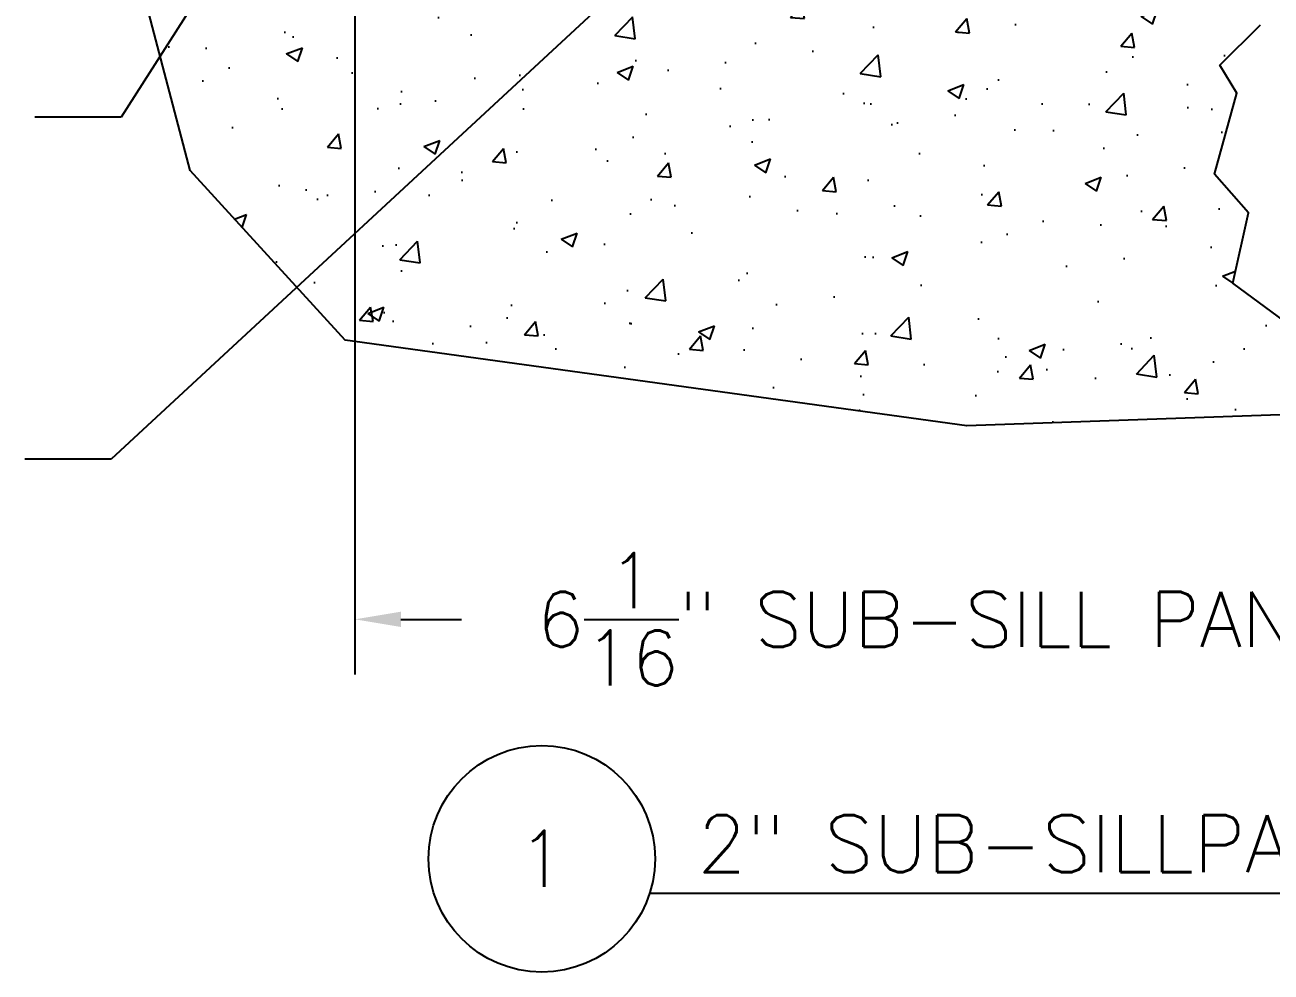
# Model space of a CAD drawing. Extents: x 0 to 79.8, y 0 to 38.2.
# Drawn here: x 54.21 to 59.63, y 23.93 to 28.05 of the extents above; entities that cross this region are included whole.
import ezdxf
from ezdxf.enums import TextEntityAlignment as Align

# ---------------------------------------------------------------- set-up
doc = ezdxf.new("R2010")
doc.units = 0
doc.header["$MEASUREMENT"] = 0
doc.layers.get('0').update_dxf_attribs({"linetype": 'CONTINUOUS'})
doc.layers.get('DEFPOINTS').update_dxf_attribs({"color": 1, "linetype": 'CONTINUOUS'})
for name, color, linetype in [('SILL-PAN', 7, 'CONTINUOUS'), ('TEXT', 7, 'CONTINUOUS'), ('TITLE-BLOCK', 7, 'CONTINUOUS'), ('WALL_COND', 7, 'CONTINUOUS')]:
    doc.layers.add(name, color=color, linetype=linetype)
doc.styles.add('ROMANS', font='romans')
doc.styles.get("Standard").update_dxf_attribs({"font": 'simplex.shx'})
doc.dimstyles.new('QUARTER', dxfattribs={"dimscale": 4, "dimtxt": 0.06, "dimasz": 0.05, "dimexe": 0.06, "dimexo": 0.032, "dimgap": 0.021, "dimtad": 0, "dimdec": 4, "dimzin": 4, "dimdsep": 46, "dimlunit": 5, "dimtxsty": 'ROMANS', "dimcen": 0.09, "dimadec": 0, "dimazin": 1, "dimtfac": 1, "dimtdec": 4, "dimtofl": 0, "dimtmove": 0, "dimatfit": 3, "dimfxl": 0, "dimtolj": 1, "dimtzin": 0, "dimarcsym": 0})
doc.dimstyles.get("Standard").update_dxf_attribs({"dimtxt": 0.18, "dimasz": 0.18, "dimexe": 0.18, "dimexo": 0.0625, "dimgap": 0.09, "dimtad": 0, "dimtih": 1, "dimtoh": 1, "dimdec": 4, "dimzin": 0, "dimdsep": 46, "dimtxsty": 'Standard', "dimcen": 0.09, "dimadec": 0, "dimazin": 0, "dimtfac": 1, "dimtdec": 4, "dimtofl": 0, "dimtmove": 0, "dimatfit": 3, "dimfxl": 0, "dimtolj": 1, "dimtzin": 0, "dimarcsym": 0})

# ---------------------------------------------------------------- blocks, each defined once
blk = doc.blocks.new('*D40')
at = {"color": 0, "lineweight": -2}
for p, q in [((55.6484, 28.3553), (55.6484, 25.2269)), ((61.7034, 28.3553), (61.7034, 25.2269)), ((55.8484, 25.4669), (56.1119, 25.4669)), ((61.5034, 25.4669), (61.2399, 25.4669))]:
    blk.add_line(p, q, dxfattribs=at)
at = {"color": 0}
for points in [[(55.8484, 25.5003), (55.8484, 25.4336), (55.6484, 25.4669)], [(61.5034, 25.5003), (61.5034, 25.4336), (61.7034, 25.4669)]]:
    blk.add_solid(points, dxfattribs=at)
at = {"layer": 'DEFPOINTS', "color": 0}
for p in [(55.6484, 28.4833), (61.7034, 28.4833), (61.7034, 25.4669)]:
    blk.add_point(p, dxfattribs=at)
at = {"color": 0, "insert": (58.6759, 25.4669), "char_height": 0.24, "attachment_point": 5, "style": 'ROMANS'}
blk.add_mtext('\\A1;6{\\H1x;\\S1/16;}" SUB-SILL PAN DEPTH', dxfattribs=at)

msp = doc.modelspace()

# ---------------------------------------------------------------- hatches: boundary and pattern name
at = {"layer": 'TITLE-BLOCK'}
h = msp.add_hatch(dxfattribs=at)
h.set_pattern_fill('AR-CONC', color=256, scale=0.1, style=0)
h.set_pattern_definition([(50, (129.89277, 29.8924), (0.71726, -0.062752), [0.075, -0.825]), (355, (129.8928, 29.8924), (-0.138751, 0.752192), [0.06, -0.66]), (100.4514, (129.95254, 29.88715), (0.5785094, 0.6894395), [0.06374, -0.701142]), (46.1842, (129.8928, 30.0924), (1.067241, -0.165519), [0.1125, -1.2375]), (96.6356, (129.9817, 30.0786), (0.934663, 0.974118), [0.09561, -1.051713]), (351.1842, (129.8928, 30.0924), (0.934662, 0.974119), [0.09, -0.99]), (21, (129.99277, 30.0424), (0.596907, -0.402619), [0.075, -0.825]), (326, (129.9928, 30.0424), (0.243315, 0.72515), [0.06, -0.66]), (71.4514, (130.0425, 30.0088), (0.8402226, 0.3225305), [0.06374, -0.701142]), (37.5, (129.89277, 29.89238), (0.01215986, 0.33289385), [0, -0.652, 0, -0.67, 0, -0.6625]), (7.5, (129.89277, 29.89238), (0.2630695, 0.3944117), [0, -0.382, 0, -0.637, 0, -0.2525]), (327.5, (129.66977, 29.89238), (0.5338224, -0.0225549), [0, -0.25, 0, -0.78, 0, -1.035]), (317.5, (129.56977, 29.8924), (0.5831862, 0.100105), [0, -0.325, 0, -0.518, 0, -0.735])])
h.paths.add_polyline_path([(55.1483984, 28.4532713), (55.1483984, 30.5107713), (54.7350867, 30.5107713), (54.5958658, 30.2490161), (54.5417479, 29.5213675), (54.5958658, 28.6968785), (54.9317014, 27.4170625), (55.6056512, 26.6804947), (58.3081921, 26.3075548), (61.7328076, 26.4277175), (62.4665269, 27.1734687), (62.7298172, 27.9876056), (62.8540838, 28.9347061), (62.8389926, 29.9403701), (62.8149303, 30.5107713), (62.2033984, 30.5107713), (62.2033984, 28.4532713), (61.6151484, 28.4532713), (61.6151484, 28.0495634), (61.7638124, 27.9008994), (61.6744094, 27.7246154), (61.797957, 27.5737564), (61.6553694, 27.4103271), (61.7786263, 27.2142114), (61.7040695, 26.8907602), (61.3631746, 26.9304495), (61.0136213, 26.7485084), (60.8296999, 26.8132129), (60.5152819, 26.725072), (60.2957368, 26.9092709), (59.6901308, 26.761273), (59.4635312, 26.9275632), (59.5315577, 27.2324835), (59.3840076, 27.4012114), (59.4805753, 27.7525575), (59.4065378, 27.8741007), (59.5526484, 28.0495634), (59.5526484, 28.4532713)])

# ---------------------------------------------------------------- linework, layer by layer
msp.add_circle((56.4601685, 24.4266234), 0.4921875)
at = {"layer": 'SILL-PAN'}
msp.add_lwpolyline([(61.5838984, 28.0495634), (61.7638124, 27.9008994), (61.6744094, 27.7246154), (61.797957, 27.5737564), (61.6553694, 27.4103271), (61.7786263, 27.2142114), (61.7040695, 26.8907602), (61.3631746, 26.9304495), (61.0136213, 26.7485084), (60.8296999, 26.8132129), (60.5152819, 26.725072), (60.2957368, 26.9092709), (59.6901308, 26.761273), (59.4635312, 26.9275632), (59.5315577, 27.2324835), (59.3840076, 27.4012114), (59.4805753, 27.7525575), (59.4065378, 27.8741007), (59.5838984, 28.0495634)], dxfattribs=at)
at = {"layer": 'TITLE-BLOCK'}
msp.add_line((56.928942, 24.2766234), (61.6194334, 24.2766234), dxfattribs=at)
at = {"layer": 'WALL_COND', "color": 7}
msp.add_lwpolyline([(61.2088984, 28.4532713), (62.2033984, 28.4532713), (62.2033984, 30.5107713), (62.8149303, 30.5107713), (62.8389926, 29.9403701), (62.8540838, 28.9347061), (62.7298172, 27.9876056), (62.4665269, 27.1734687), (61.7328076, 26.4277175), (58.3081921, 26.3075548), (55.6056512, 26.6804947), (54.9317014, 27.4170625), (54.5958658, 28.6968785), (54.5417479, 29.5213675), (54.5958658, 30.2490161), (54.7350867, 30.5107713), (55.1483984, 30.5107713), (55.1483984, 28.4532713), (59.9588984, 28.4532713)], dxfattribs=at)

# ---------------------------------------------------------------- texts
msp.add_attdef('1', text='', height=0.244125).set_placement((56.4601685, 24.4266234), align=Align.MIDDLE_CENTER)
at = {"layer": 'TEXT', "insert": (57.1364397, 24.4924167), "char_height": 0.248, "width": 5.41566832, "attachment_point": 4, "style": 'ROMANS'}
msp.add_mtext('2" SUB-SILLPAN', dxfattribs=at)

# ---------------------------------------------------------------- dimensions: what is measured, and where the dimension line sits
dim = msp.add_linear_dim(base=(61.7033984, 25.4669249), p1=(55.6483984, 28.4832713), p2=(61.7033984, 28.4832713), text='<> SUB-SILL PAN DEPTH', dimstyle='QUARTER', override={"dimpost": '"'})
dim.commit()
dim.dimension.update_dxf_attribs({"geometry": '*D40', "text_midpoint": (58.6758984, 25.4669249), "dimtype": 160})

# ---------------------------------------------------------------- leaders
at = {"layer": 'TEXT'}
for points in [[(55.6348636, 29.2190774), (54.6320423, 27.6481101), (54.2570423, 27.6481101)], [(57.1440654, 28.5305089), (54.5889147, 26.1631669), (54.2139147, 26.1631669)]]:
    msp.add_leader(points, dimstyle='Standard', dxfattribs=at)

doc.saveas('drawing.dxf')
